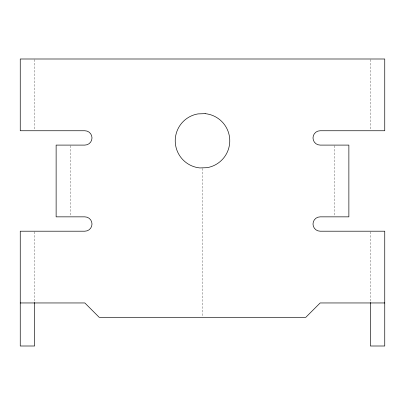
<?xml version="1.0" encoding="UTF-8"?>
<svg xmlns="http://www.w3.org/2000/svg" width="405" height="405" viewBox="0 0 405 405"><rect width="100%" height="100%" fill="white"/><g stroke="black" fill="none" stroke-linecap="round" stroke-linejoin="round"><path stroke-width="0.3" stroke-dasharray="2.02 1.52" d="M370.398 59.626L370.398 130.116M370.398 231.832L370.398 302.479M334.525 145.729L334.525 216.219M202.5 168.47L202.5 316.675M70.475 145.729L70.475 216.219M34.602 59.626L34.602 130.116M34.602 231.832L34.602 302.479"/><path stroke-width="0.61" d="M20.25 302.955L84.827 302.955L99.179 317.302L305.821 317.302L320.173 302.955L384.75 302.955M370.398 302.479L370.398 346.002L384.75 346.002L384.75 231.199L320.173 231.199A7.174 7.174 0 0 1 312.999 224.026A7.174 7.174 0 0 1 320.173 216.852L348.872 216.852L348.872 145.096L320.173 145.096A7.174 7.174 0 0 1 312.999 137.923A7.174 7.174 0 0 1 320.173 130.749L384.75 130.749L384.75 58.998L20.25 58.998L20.25 130.749L84.827 130.749A7.174 7.174 0 0 1 92.001 137.923A7.174 7.174 0 0 1 84.827 145.096L56.128 145.096L56.128 216.852L84.827 216.852A7.174 7.174 0 0 1 92.001 224.026A7.174 7.174 0 0 1 84.827 231.199L20.25 231.199L20.25 346.002L34.602 346.002L34.602 302.479M205.138 113.653L198.025 113.896A27.267 27.267 0 0 0 199.862 167.933L206.975 167.69A27.267 27.267 0 0 0 205.138 113.653"/></g></svg>
